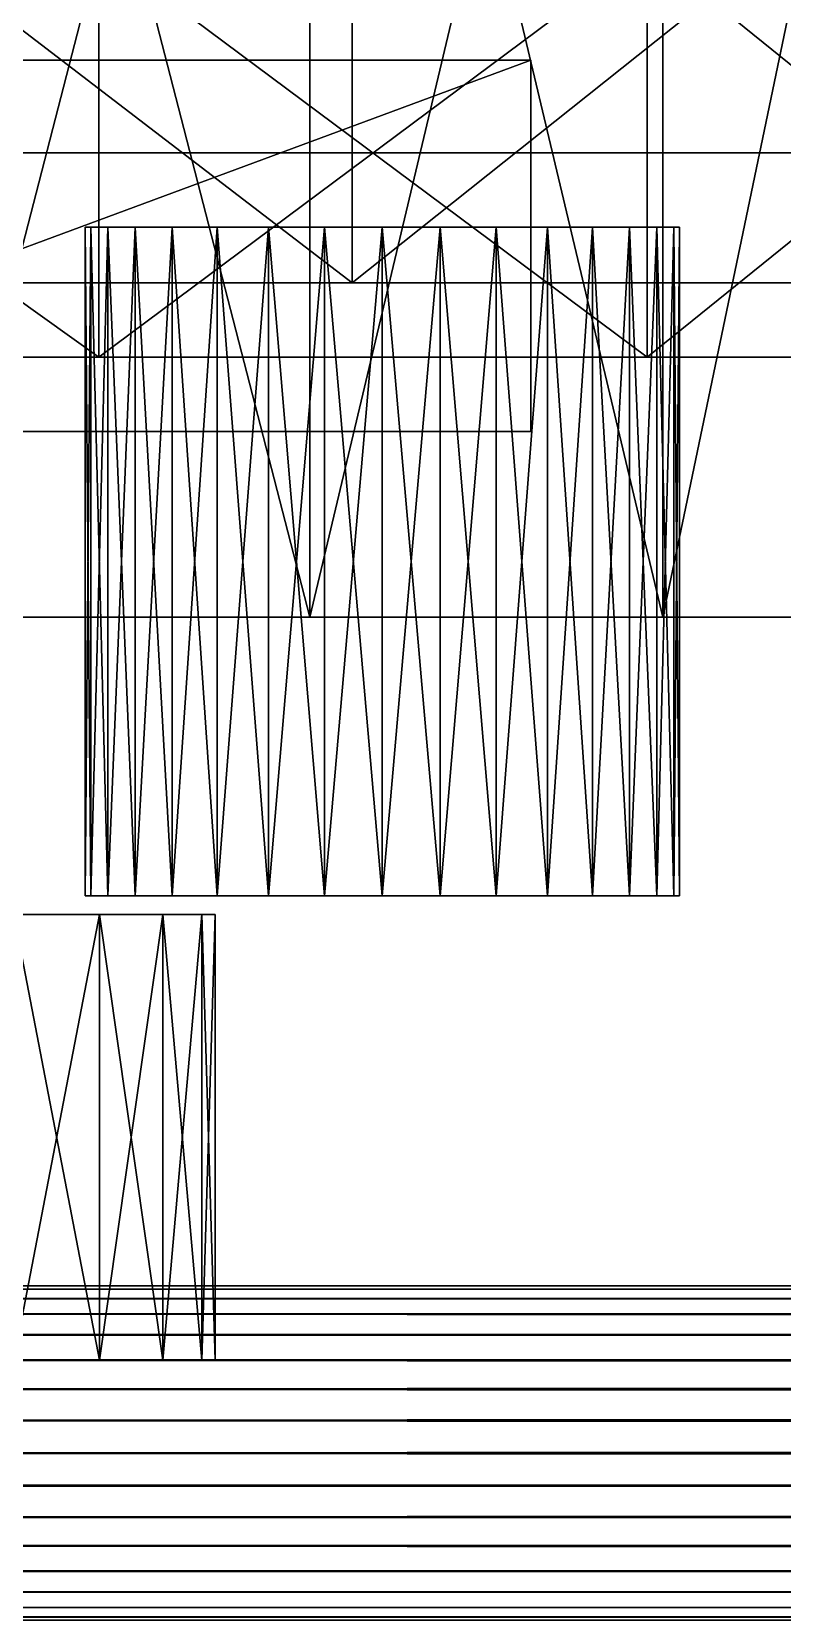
# Model space of a CAD drawing. Header units: millimetres. Extents: x -18 to 4450, y -985 to 970.
# Drawn here: x 762.1 to 802.5, y -934 to -848.5 of the extents above; entities that cross this region are included whole.
import ezdxf

# ---------------------------------------------------------------- set-up
doc = ezdxf.new("R2010")
doc.units = ezdxf.units.MM
for name, color, linetype in [('body__left_front_fender', 40, 'CONTINUOUS'), ('datum__wheelbase_datum_line_left', 5, 'CONTINUOUS'), ('running_gear__front_left_hub_cap', 9, 'CONTINUOUS'), ('running_gear__front_left_hub_cap_center_button', 9, 'CONTINUOUS'), ('running_gear__front_left_inner_rim_shadow', 250, 'CONTINUOUS'), ('running_gear__front_left_lug_nut_2', 9, 'CONTINUOUS'), ('running_gear__front_left_lug_nut_6', 9, 'CONTINUOUS'), ('running_gear__front_left_outer_rim_ring', 9, 'CONTINUOUS'), ('running_gear__front_left_rim_vent_slot_2', 151, 'CONTINUOUS'), ('running_gear__front_left_rim_vent_slot_5', 151, 'CONTINUOUS')]:
    doc.layers.add(name, color=color, linetype=linetype)

msp = doc.modelspace()

# ---------------------------------------------------------------- linework, layer by layer
at = {"layer": 'body__left_front_fender'}
for points in [[(305.999994, -855.000019, 796.000004), (305.999994, -819.000006, 759.99999), (1093.999982, -819.000006, 759.99999)], [(305.999994, -855.000019, 796.000004), (1093.999982, -819.000006, 759.99999), (1093.999982, -855.000019, 796.000004)], [(305.999994, -855.000019, 984.000027), (305.999994, -819.000006, 1019.999981), (1093.999982, -819.000006, 1019.999981)], [(305.999994, -855.000019, 984.000027), (1093.999982, -819.000006, 1019.999981), (1093.999982, -855.000019, 984.000027)], [(305.999994, -855.000019, 796.000004), (1093.999982, -855.000019, 796.000004), (1093.999982, -855.000019, 984.000027)], [(305.999994, -855.000019, 796.000004), (1093.999982, -855.000019, 984.000027), (305.999994, -855.000019, 984.000027)]]:
    msp.add_3dface(points, dxfattribs=at)
at = {"layer": 'datum__wheelbase_datum_line_left'}
for points in [[(735.000014, -916.000009, 284.999996), (3019.999981, -916.000009, 284.999996), (3019.999981, -916.172922, 286.7558)], [(735.000014, -916.000009, 284.999996), (3019.999981, -916.172922, 286.7558), (735.000014, -916.172922, 286.7558)], [(735.000014, -916.172922, 283.244193), (3019.999981, -916.172922, 283.244193), (3019.999981, -916.000009, 284.999996)], [(735.000014, -916.172922, 283.244193), (3019.999981, -916.000009, 284.999996), (735.000014, -916.000009, 284.999996)], [(735.000014, -916.172922, 286.7558), (3019.999981, -916.172922, 286.7558), (3019.999981, -916.685104, 288.444161)], [(735.000014, -916.172922, 286.7558), (3019.999981, -916.685104, 288.444161), (735.000014, -916.685104, 288.444161)], [(735.000014, -916.685104, 281.555861), (3019.999981, -916.685104, 281.555861), (3019.999981, -916.172922, 283.244193)], [(735.000014, -916.685104, 281.555861), (3019.999981, -916.172922, 283.244193), (735.000014, -916.172922, 283.244193)], [(735.000014, -916.685104, 288.444161), (3019.999981, -916.685104, 288.444161), (3019.999981, -917.516768, 290.000141)], [(735.000014, -916.685104, 288.444161), (3019.999981, -917.516768, 290.000141), (735.000014, -917.516768, 290.000141)], [(735.000014, -917.516768, 279.999882), (3019.999981, -917.516768, 279.999882), (3019.999981, -916.685104, 281.555861)], [(735.000014, -917.516768, 279.999882), (3019.999981, -916.685104, 281.555861), (735.000014, -916.685104, 281.555861)], [(735.000014, -917.516768, 290.000141), (3019.999981, -917.516768, 290.000141), (3019.999981, -918.636024, 291.363955)], [(735.000014, -917.516768, 290.000141), (3019.999981, -918.636024, 291.363955), (735.000014, -918.636024, 291.363955)], [(735.000014, -918.636024, 278.636038), (3019.999981, -918.636024, 278.636038), (3019.999981, -917.516768, 279.999882)], [(735.000014, -918.636024, 278.636038), (3019.999981, -917.516768, 279.999882), (735.000014, -917.516768, 279.999882)], [(735.000014, -918.636024, 291.363955), (3019.999981, -918.636024, 291.363955), (3019.999981, -919.999897, 292.48324)], [(735.000014, -918.636024, 291.363955), (3019.999981, -919.999897, 292.48324), (735.000014, -919.999897, 292.48324)], [(735.000014, -919.999897, 277.516782), (3019.999981, -919.999897, 277.516782), (3019.999981, -918.636024, 278.636038)], [(735.000014, -919.999897, 277.516782), (3019.999981, -918.636024, 278.636038), (735.000014, -918.636024, 278.636038)], [(735.000014, -919.999897, 292.48324), (3019.999981, -919.999897, 292.48324), (3019.999981, -921.555877, 293.314904)], [(735.000014, -919.999897, 292.48324), (3019.999981, -921.555877, 293.314904), (735.000014, -921.555877, 293.314904)], [(735.000014, -921.555877, 276.685089), (3019.999981, -921.555877, 276.685089), (3019.999981, -919.999897, 277.516782)], [(735.000014, -921.555877, 276.685089), (3019.999981, -919.999897, 277.516782), (735.000014, -919.999897, 277.516782)], [(735.000014, -921.555877, 293.314904), (3019.999981, -921.555877, 293.314904), (3019.999981, -923.244178, 293.827057)], [(735.000014, -921.555877, 293.314904), (3019.999981, -923.244178, 293.827057), (735.000014, -923.244178, 293.827057)], [(735.000014, -923.244178, 276.172936), (3019.999981, -923.244178, 276.172936), (3019.999981, -921.555877, 276.685089)], [(735.000014, -923.244178, 276.172936), (3019.999981, -921.555877, 276.685089), (735.000014, -921.555877, 276.685089)], [(735.000014, -923.244178, 293.827057), (3019.999981, -923.244178, 293.827057), (3019.999981, -925.000012, 294)], [(735.000014, -923.244178, 293.827057), (3019.999981, -925.000012, 294), (735.000014, -925.000012, 294)], [(735.000014, -925.000012, 275.999993), (3019.999981, -925.000012, 275.999993), (3019.999981, -923.244178, 276.172936)], [(735.000014, -925.000012, 275.999993), (3019.999981, -923.244178, 276.172936), (735.000014, -923.244178, 276.172936)], [(735.000014, -925.000012, 294), (3019.999981, -925.000012, 294), (3019.999981, -926.755786, 293.827057)], [(735.000014, -925.000012, 294), (3019.999981, -926.755786, 293.827057), (735.000014, -926.755786, 293.827057)], [(735.000014, -926.755786, 276.172936), (3019.999981, -926.755786, 276.172936), (3019.999981, -925.000012, 275.999993)], [(735.000014, -926.755786, 276.172936), (3019.999981, -925.000012, 275.999993), (735.000014, -925.000012, 275.999993)], [(735.000014, -926.755786, 293.827057), (3019.999981, -926.755786, 293.827057), (3019.999981, -928.444147, 293.314904)], [(735.000014, -926.755786, 293.827057), (3019.999981, -928.444147, 293.314904), (735.000014, -928.444147, 293.314904)], [(735.000014, -928.444147, 276.685089), (3019.999981, -928.444147, 276.685089), (3019.999981, -926.755786, 276.172936)], [(735.000014, -928.444147, 276.685089), (3019.999981, -926.755786, 276.172936), (735.000014, -926.755786, 276.172936)], [(735.000014, -928.444147, 293.314904), (3019.999981, -928.444147, 293.314904), (3019.999981, -930.000126, 292.48324)], [(735.000014, -928.444147, 293.314904), (3019.999981, -930.000126, 292.48324), (735.000014, -930.000126, 292.48324)], [(735.000014, -930.000126, 277.516782), (3019.999981, -930.000126, 277.516782), (3019.999981, -928.444147, 276.685089)], [(735.000014, -930.000126, 277.516782), (3019.999981, -928.444147, 276.685089), (735.000014, -928.444147, 276.685089)], [(735.000014, -930.000126, 292.48324), (3019.999981, -930.000126, 292.48324), (3019.999981, -931.36394, 291.363955)], [(735.000014, -930.000126, 292.48324), (3019.999981, -931.36394, 291.363955), (735.000014, -931.36394, 291.363955)], [(735.000014, -931.36394, 278.636038), (3019.999981, -931.36394, 278.636038), (3019.999981, -930.000126, 277.516782)], [(735.000014, -931.36394, 278.636038), (3019.999981, -930.000126, 277.516782), (735.000014, -930.000126, 277.516782)], [(735.000014, -931.36394, 291.363955), (3019.999981, -931.36394, 291.363955), (3019.999981, -932.483256, 290.000141)], [(735.000014, -931.36394, 291.363955), (3019.999981, -932.483256, 290.000141), (735.000014, -932.483256, 290.000141)], [(735.000014, -932.483256, 279.999882), (3019.999981, -932.483256, 279.999882), (3019.999981, -931.36394, 278.636038)], [(735.000014, -932.483256, 279.999882), (3019.999981, -931.36394, 278.636038), (735.000014, -931.36394, 278.636038)], [(735.000014, -932.483256, 290.000141), (3019.999981, -932.483256, 290.000141), (3019.999981, -933.314919, 288.444161)], [(735.000014, -932.483256, 290.000141), (3019.999981, -933.314919, 288.444161), (735.000014, -933.314919, 288.444161)], [(735.000014, -933.314919, 281.555861), (3019.999981, -933.314919, 281.555861), (3019.999981, -932.483256, 279.999882)], [(735.000014, -933.314919, 281.555861), (3019.999981, -932.483256, 279.999882), (735.000014, -932.483256, 279.999882)], [(735.000014, -933.314919, 288.444161), (3019.999981, -933.314919, 288.444161), (3019.999981, -933.827043, 286.7558)], [(735.000014, -933.314919, 288.444161), (3019.999981, -933.827043, 286.7558), (735.000014, -933.827043, 286.7558)], [(735.000014, -933.827043, 283.244193), (3019.999981, -933.827043, 283.244193), (3019.999981, -933.314919, 281.555861)], [(735.000014, -933.827043, 283.244193), (3019.999981, -933.314919, 281.555861), (735.000014, -933.314919, 281.555861)], [(735.000014, -933.827043, 286.7558), (3019.999981, -933.827043, 286.7558), (3019.999981, -934.000015, 284.999996)], [(735.000014, -933.827043, 286.7558), (3019.999981, -934.000015, 284.999996), (735.000014, -934.000015, 284.999996)], [(735.000014, -934.000015, 284.999996), (3019.999981, -934.000015, 284.999996), (3019.999981, -933.827043, 283.244193)], [(735.000014, -934.000015, 284.999996), (3019.999981, -933.827043, 283.244193), (735.000014, -933.827043, 283.244193)]]:
    msp.add_3dface(points, dxfattribs=at)
at = {"layer": 'running_gear__front_left_hub_cap'}
for points in [[(777.095199, -879.999995, 496.626735), (777.095199, -800.000012, 496.626735), (756.459951, -800.000012, 502.886355)], [(777.095199, -879.999995, 496.626735), (756.459951, -800.000012, 502.886355), (756.459951, -879.999995, 502.886355)], [(756.459951, -879.999995, 287.113607), (756.459951, -800.000012, 287.113607), (777.095199, -800.000012, 293.373257)], [(756.459951, -879.999995, 287.113607), (777.095199, -800.000012, 293.373257), (777.095199, -879.999995, 293.373257)], [(796.112716, -879.999995, 486.461669), (796.112716, -800.000012, 486.461669), (777.095199, -800.000012, 496.626735)], [(796.112716, -879.999995, 486.461669), (777.095199, -800.000012, 496.626735), (777.095199, -879.999995, 496.626735)], [(777.095199, -879.999995, 293.373257), (777.095199, -800.000012, 293.373257), (796.112716, -800.000012, 303.538352)], [(777.095199, -879.999995, 293.373257), (796.112716, -800.000012, 303.538352), (796.112716, -879.999995, 303.538352)], [(812.781751, -879.999995, 472.781748), (812.781751, -800.000012, 472.781748), (796.112716, -800.000012, 486.461669)], [(812.781751, -879.999995, 472.781748), (796.112716, -800.000012, 486.461669), (796.112716, -879.999995, 486.461669)], [(796.112716, -879.999995, 303.538352), (796.112716, -800.000012, 303.538352), (812.781751, -800.000012, 317.218244)], [(796.112716, -879.999995, 303.538352), (812.781751, -800.000012, 317.218244), (812.781751, -879.999995, 317.218244)], [(735.000014, -879.999995, 395.000011), (842.886388, -879.999995, 416.459948), (845.000029, -879.999995, 395.000011)], [(735.000014, -879.999995, 395.000011), (836.626768, -879.999995, 437.095165), (842.886388, -879.999995, 416.459948)], [(735.000014, -879.999995, 395.000011), (826.461673, -879.999995, 456.112713), (836.626768, -879.999995, 437.095165)], [(735.000014, -879.999995, 395.000011), (812.781751, -879.999995, 472.781748), (826.461673, -879.999995, 456.112713)], [(735.000014, -879.999995, 395.000011), (796.112716, -879.999995, 486.461669), (812.781751, -879.999995, 472.781748)], [(735.000014, -879.999995, 395.000011), (777.095199, -879.999995, 496.626735), (796.112716, -879.999995, 486.461669)], [(735.000014, -879.999995, 395.000011), (756.459951, -879.999995, 502.886355), (777.095199, -879.999995, 496.626735)], [(735.000014, -879.999995, 395.000011), (777.095199, -879.999995, 293.373257), (756.459951, -879.999995, 287.113607)], [(735.000014, -879.999995, 395.000011), (796.112716, -879.999995, 303.538352), (777.095199, -879.999995, 293.373257)], [(735.000014, -879.999995, 395.000011), (812.781751, -879.999995, 317.218244), (796.112716, -879.999995, 303.538352)], [(735.000014, -879.999995, 395.000011), (826.461673, -879.999995, 333.887279), (812.781751, -879.999995, 317.218244)], [(735.000014, -879.999995, 395.000011), (836.626768, -879.999995, 352.904826), (826.461673, -879.999995, 333.887279)], [(735.000014, -879.999995, 395.000011), (842.886388, -879.999995, 373.540074), (836.626768, -879.999995, 352.904826)], [(735.000014, -879.999995, 395.000011), (845.000029, -879.999995, 395.000011), (842.886388, -879.999995, 373.540074)]]:
    msp.add_3dface(points, dxfattribs=at)
at = {"layer": 'running_gear__front_left_hub_cap_center_button'}
for points in [[(735.000014, -896.000028, 395.000011), (772.000015, -896.000028, 395.000011), (771.289051, -896.000028, 402.218342)], [(735.000014, -896.000028, 395.000011), (771.289051, -896.000028, 402.218342), (769.183517, -896.000028, 409.159273)], [(735.000014, -896.000028, 395.000011), (769.183517, -896.000028, 409.159273), (765.764356, -896.000028, 415.556103)], [(735.000014, -896.000028, 395.000011), (765.764356, -896.000028, 415.556103), (761.162937, -896.000028, 421.162963)], [(735.000014, -896.000028, 395.000011), (761.162937, -896.000028, 368.837059), (765.764356, -896.000028, 374.443889)], [(735.000014, -896.000028, 395.000011), (765.764356, -896.000028, 374.443889), (769.183517, -896.000028, 380.840719)], [(735.000014, -896.000028, 395.000011), (769.183517, -896.000028, 380.840719), (771.289051, -896.000028, 387.78165)], [(735.000014, -896.000028, 395.000011), (771.289051, -896.000028, 387.78165), (772.000015, -896.000028, 395.000011)], [(765.764356, -920.000017, 415.556103), (765.764356, -896.000028, 415.556103), (761.162937, -896.000028, 421.162963)], [(765.764356, -920.000017, 415.556103), (761.162937, -896.000028, 421.162963), (761.162937, -920.000017, 421.162963)], [(761.162937, -920.000017, 368.837059), (761.162937, -896.000028, 368.837059), (765.764356, -896.000028, 374.443889)], [(761.162937, -920.000017, 368.837059), (765.764356, -896.000028, 374.443889), (765.764356, -920.000017, 374.443889)], [(769.183517, -920.000017, 409.159273), (769.183517, -896.000028, 409.159273), (765.764356, -896.000028, 415.556103)], [(769.183517, -920.000017, 409.159273), (765.764356, -896.000028, 415.556103), (765.764356, -920.000017, 415.556103)], [(765.764356, -920.000017, 374.443889), (765.764356, -896.000028, 374.443889), (769.183517, -896.000028, 380.840719)], [(765.764356, -920.000017, 374.443889), (769.183517, -896.000028, 380.840719), (769.183517, -920.000017, 380.840719)], [(771.289051, -920.000017, 402.218342), (771.289051, -896.000028, 402.218342), (769.183517, -896.000028, 409.159273)], [(771.289051, -920.000017, 402.218342), (769.183517, -896.000028, 409.159273), (769.183517, -920.000017, 409.159273)], [(769.183517, -920.000017, 380.840719), (769.183517, -896.000028, 380.840719), (771.289051, -896.000028, 387.78165)], [(769.183517, -920.000017, 380.840719), (771.289051, -896.000028, 387.78165), (771.289051, -920.000017, 387.78165)], [(772.000015, -920.000017, 395.000011), (772.000015, -896.000028, 395.000011), (771.289051, -896.000028, 402.218342)], [(772.000015, -920.000017, 395.000011), (771.289051, -896.000028, 402.218342), (771.289051, -920.000017, 402.218342)], [(771.289051, -920.000017, 387.78165), (771.289051, -896.000028, 387.78165), (772.000015, -896.000028, 395.000011)], [(771.289051, -920.000017, 387.78165), (772.000015, -896.000028, 395.000011), (772.000015, -920.000017, 395.000011)], [(735.000014, -920.000017, 395.000011), (771.289051, -920.000017, 402.218342), (772.000015, -920.000017, 395.000011)], [(735.000014, -920.000017, 395.000011), (769.183517, -920.000017, 409.159273), (771.289051, -920.000017, 402.218342)], [(735.000014, -920.000017, 395.000011), (765.764356, -920.000017, 415.556103), (769.183517, -920.000017, 409.159273)], [(735.000014, -920.000017, 395.000011), (761.162937, -920.000017, 421.162963), (765.764356, -920.000017, 415.556103)], [(735.000014, -920.000017, 395.000011), (765.764356, -920.000017, 374.443889), (761.162937, -920.000017, 368.837059)], [(735.000014, -920.000017, 395.000011), (769.183517, -920.000017, 380.840719), (765.764356, -920.000017, 374.443889)], [(735.000014, -920.000017, 395.000011), (771.289051, -920.000017, 387.78165), (769.183517, -920.000017, 380.840719)], [(735.000014, -920.000017, 395.000011), (772.000015, -920.000017, 395.000011), (771.289051, -920.000017, 387.78165)]]:
    msp.add_3dface(points, dxfattribs=at)
at = {"layer": 'running_gear__front_left_inner_rim_shadow'}
for points in [[(765.726745, -865.999997, 549.473703), (765.726745, -843.999982, 549.473703), (735.000014, -843.999982, 552.50001)], [(765.726745, -865.999997, 549.473703), (735.000014, -843.999982, 552.50001), (735.000014, -865.999997, 552.50001)], [(735.000014, -865.999997, 237.499997), (735.000014, -843.999982, 237.499997), (765.726745, -843.999982, 240.526319)], [(735.000014, -865.999997, 237.499997), (765.726745, -843.999982, 240.526319), (765.726745, -865.999997, 240.526319)], [(795.272648, -865.999997, 540.511012), (795.272648, -843.999982, 540.511012), (765.726745, -843.999982, 549.473703)], [(795.272648, -865.999997, 540.511012), (765.726745, -843.999982, 549.473703), (765.726745, -865.999997, 549.473703)], [(765.726745, -865.999997, 240.526319), (765.726745, -843.999982, 240.526319), (795.272648, -843.999982, 249.48898)], [(765.726745, -865.999997, 240.526319), (795.272648, -843.999982, 249.48898), (795.272648, -865.999997, 249.48898)], [(822.502315, -865.999997, 525.956452), (822.502315, -843.999982, 525.956452), (795.272648, -843.999982, 540.511012)], [(822.502315, -865.999997, 525.956452), (795.272648, -843.999982, 540.511012), (795.272648, -865.999997, 540.511012)], [(795.272648, -865.999997, 249.48898), (795.272648, -843.999982, 249.48898), (822.502315, -843.999982, 264.04354)], [(795.272648, -865.999997, 249.48898), (822.502315, -843.999982, 264.04354), (822.502315, -865.999997, 264.04354)], [(735.000014, -865.999997, 395.000011), (889.473677, -865.999997, 425.726712), (892.499983, -865.999997, 395.000011)], [(735.000014, -865.999997, 395.000011), (880.511045, -865.999997, 455.272645), (889.473677, -865.999997, 425.726712)], [(735.000014, -865.999997, 395.000011), (865.956485, -865.999997, 482.502311), (880.511045, -865.999997, 455.272645)], [(735.000014, -865.999997, 395.000011), (846.369326, -865.999997, 506.369293), (865.956485, -865.999997, 482.502311)], [(735.000014, -865.999997, 395.000011), (822.502315, -865.999997, 525.956452), (846.369326, -865.999997, 506.369293)], [(735.000014, -865.999997, 395.000011), (795.272648, -865.999997, 540.511012), (822.502315, -865.999997, 525.956452)], [(735.000014, -865.999997, 395.000011), (765.726745, -865.999997, 549.473703), (795.272648, -865.999997, 540.511012)], [(735.000014, -865.999997, 395.000011), (735.000014, -865.999997, 552.50001), (765.726745, -865.999997, 549.473703)], [(735.000014, -865.999997, 395.000011), (765.726745, -865.999997, 240.526319), (735.000014, -865.999997, 237.499997)], [(735.000014, -865.999997, 395.000011), (795.272648, -865.999997, 249.48898), (765.726745, -865.999997, 240.526319)], [(735.000014, -865.999997, 395.000011), (822.502315, -865.999997, 264.04354), (795.272648, -865.999997, 249.48898)], [(735.000014, -865.999997, 395.000011), (846.369326, -865.999997, 283.630669), (822.502315, -865.999997, 264.04354)], [(735.000014, -865.999997, 395.000011), (865.956485, -865.999997, 307.49768), (846.369326, -865.999997, 283.630669)], [(735.000014, -865.999997, 395.000011), (880.511045, -865.999997, 334.727347), (865.956485, -865.999997, 307.49768)], [(735.000014, -865.999997, 395.000011), (889.473677, -865.999997, 364.27328), (880.511045, -865.999997, 334.727347)], [(735.000014, -865.999997, 395.000011), (892.499983, -865.999997, 395.000011), (889.473677, -865.999997, 364.27328)]]:
    msp.add_3dface(points, dxfattribs=at)
at = {"layer": 'running_gear__front_left_lug_nut_2'}
for points in [[(765.307426, -894.999981, 477.79578), (765.307426, -859.000027, 477.79578), (764.999986, -859.000027, 474.674344)], [(765.307426, -894.999981, 477.79578), (764.999986, -859.000027, 474.674344), (764.999986, -894.999981, 474.674344)], [(781.000018, -859.000027, 474.674344), (765.307426, -859.000027, 477.79578), (764.999986, -859.000027, 474.674344)], [(764.999986, -894.999981, 474.674344), (764.999986, -859.000027, 474.674344), (765.307426, -859.000027, 471.552879)], [(764.999986, -894.999981, 474.674344), (765.307426, -859.000027, 471.552879), (765.307426, -894.999981, 471.552879)], [(781.000018, -859.000027, 474.674344), (764.999986, -859.000027, 474.674344), (765.307426, -859.000027, 471.552879)], [(766.217947, -894.999981, 480.797261), (766.217947, -859.000027, 480.797261), (765.307426, -859.000027, 477.79578)], [(766.217947, -894.999981, 480.797261), (765.307426, -859.000027, 477.79578), (765.307426, -894.999981, 477.79578)], [(781.000018, -859.000027, 474.674344), (766.217947, -859.000027, 480.797261), (765.307426, -859.000027, 477.79578)], [(765.307426, -894.999981, 471.552879), (765.307426, -859.000027, 471.552879), (766.217947, -859.000027, 468.551397)], [(765.307426, -894.999981, 471.552879), (766.217947, -859.000027, 468.551397), (766.217947, -894.999981, 468.551397)], [(781.000018, -859.000027, 474.674344), (765.307426, -859.000027, 471.552879), (766.217947, -859.000027, 468.551397)], [(767.6965, -894.999981, 483.563453), (767.6965, -859.000027, 483.563453), (766.217947, -859.000027, 480.797261)], [(767.6965, -894.999981, 483.563453), (766.217947, -859.000027, 480.797261), (766.217947, -894.999981, 480.797261)], [(781.000018, -859.000027, 474.674344), (767.6965, -859.000027, 483.563453), (766.217947, -859.000027, 480.797261)], [(766.217947, -894.999981, 468.551397), (766.217947, -859.000027, 468.551397), (767.6965, -859.000027, 465.785205)], [(766.217947, -894.999981, 468.551397), (767.6965, -859.000027, 465.785205), (767.6965, -894.999981, 465.785205)], [(781.000018, -859.000027, 474.674344), (766.217947, -859.000027, 468.551397), (767.6965, -859.000027, 465.785205)], [(769.686282, -894.999981, 485.988051), (769.686282, -859.000027, 485.988051), (767.6965, -859.000027, 483.563453)], [(769.686282, -894.999981, 485.988051), (767.6965, -859.000027, 483.563453), (767.6965, -894.999981, 483.563453)], [(781.000018, -859.000027, 474.674344), (769.686282, -859.000027, 485.988051), (767.6965, -859.000027, 483.563453)], [(767.6965, -894.999981, 465.785205), (767.6965, -859.000027, 465.785205), (769.686282, -859.000027, 463.360637)], [(767.6965, -894.999981, 465.785205), (769.686282, -859.000027, 463.360637), (769.686282, -894.999981, 463.360637)], [(781.000018, -859.000027, 474.674344), (767.6965, -859.000027, 465.785205), (769.686282, -859.000027, 463.360637)], [(772.110879, -894.999981, 487.977862), (772.110879, -859.000027, 487.977862), (769.686282, -859.000027, 485.988051)], [(772.110879, -894.999981, 487.977862), (769.686282, -859.000027, 485.988051), (769.686282, -894.999981, 485.988051)], [(781.000018, -859.000027, 474.674344), (772.110879, -859.000027, 487.977862), (769.686282, -859.000027, 485.988051)], [(769.686282, -894.999981, 463.360637), (769.686282, -859.000027, 463.360637), (772.110879, -859.000027, 461.370826)], [(769.686282, -894.999981, 463.360637), (772.110879, -859.000027, 461.370826), (772.110879, -894.999981, 461.370826)], [(781.000018, -859.000027, 474.674344), (769.686282, -859.000027, 463.360637), (772.110879, -859.000027, 461.370826)], [(774.877071, -894.999981, 489.456415), (774.877071, -859.000027, 489.456415), (772.110879, -859.000027, 487.977862)], [(774.877071, -894.999981, 489.456415), (772.110879, -859.000027, 487.977862), (772.110879, -894.999981, 487.977862)], [(781.000018, -859.000027, 474.674344), (774.877071, -859.000027, 489.456415), (772.110879, -859.000027, 487.977862)], [(772.110879, -894.999981, 461.370826), (772.110879, -859.000027, 461.370826), (774.877071, -859.000027, 459.892273)], [(772.110879, -894.999981, 461.370826), (774.877071, -859.000027, 459.892273), (774.877071, -894.999981, 459.892273)], [(781.000018, -859.000027, 474.674344), (772.110879, -859.000027, 461.370826), (774.877071, -859.000027, 459.892273)], [(777.878582, -894.999981, 490.366906), (777.878582, -859.000027, 490.366906), (774.877071, -859.000027, 489.456415)], [(777.878582, -894.999981, 490.366906), (774.877071, -859.000027, 489.456415), (774.877071, -894.999981, 489.456415)], [(781.000018, -859.000027, 474.674344), (777.878582, -859.000027, 490.366906), (774.877071, -859.000027, 489.456415)], [(774.877071, -894.999981, 459.892273), (774.877071, -859.000027, 459.892273), (777.878582, -859.000027, 458.981782)], [(774.877071, -894.999981, 459.892273), (777.878582, -859.000027, 458.981782), (777.878582, -894.999981, 458.981782)], [(781.000018, -859.000027, 474.674344), (774.877071, -859.000027, 459.892273), (777.878582, -859.000027, 458.981782)], [(781.000018, -894.999981, 490.674347), (781.000018, -859.000027, 490.674347), (777.878582, -859.000027, 490.366906)], [(781.000018, -894.999981, 490.674347), (777.878582, -859.000027, 490.366906), (777.878582, -894.999981, 490.366906)], [(781.000018, -859.000027, 474.674344), (781.000018, -859.000027, 490.674347), (777.878582, -859.000027, 490.366906)], [(777.878582, -894.999981, 458.981782), (777.878582, -859.000027, 458.981782), (781.000018, -859.000027, 458.674341)], [(777.878582, -894.999981, 458.981782), (781.000018, -859.000027, 458.674341), (781.000018, -894.999981, 458.674341)], [(781.000018, -859.000027, 474.674344), (777.878582, -859.000027, 458.981782), (781.000018, -859.000027, 458.674341)], [(781.000018, -859.000027, 474.674344), (796.999991, -859.000027, 474.674344), (796.69255, -859.000027, 477.79578)], [(781.000018, -859.000027, 474.674344), (796.69255, -859.000027, 477.79578), (795.782089, -859.000027, 480.797261)], [(781.000018, -859.000027, 474.674344), (795.782089, -859.000027, 480.797261), (794.303536, -859.000027, 483.563453)], [(781.000018, -859.000027, 474.674344), (794.303536, -859.000027, 483.563453), (792.313695, -859.000027, 485.988051)], [(781.000018, -859.000027, 474.674344), (792.313695, -859.000027, 485.988051), (789.889097, -859.000027, 487.977862)], [(781.000018, -859.000027, 474.674344), (789.889097, -859.000027, 487.977862), (787.122905, -859.000027, 489.456415)], [(781.000018, -859.000027, 474.674344), (787.122905, -859.000027, 489.456415), (784.121454, -859.000027, 490.366906)], [(784.121454, -894.999981, 490.366906), (784.121454, -859.000027, 490.366906), (781.000018, -859.000027, 490.674347)], [(784.121454, -894.999981, 490.366906), (781.000018, -859.000027, 490.674347), (781.000018, -894.999981, 490.674347)], [(781.000018, -859.000027, 474.674344), (784.121454, -859.000027, 490.366906), (781.000018, -859.000027, 490.674347)], [(781.000018, -894.999981, 458.674341), (781.000018, -859.000027, 458.674341), (784.121454, -859.000027, 458.981782)], [(781.000018, -894.999981, 458.674341), (784.121454, -859.000027, 458.981782), (784.121454, -894.999981, 458.981782)], [(781.000018, -859.000027, 474.674344), (781.000018, -859.000027, 458.674341), (784.121454, -859.000027, 458.981782)], [(781.000018, -859.000027, 474.674344), (784.121454, -859.000027, 458.981782), (787.122905, -859.000027, 459.892273)], [(781.000018, -859.000027, 474.674344), (787.122905, -859.000027, 459.892273), (789.889097, -859.000027, 461.370826)], [(781.000018, -859.000027, 474.674344), (789.889097, -859.000027, 461.370826), (792.313695, -859.000027, 463.360637)], [(781.000018, -859.000027, 474.674344), (792.313695, -859.000027, 463.360637), (794.303536, -859.000027, 465.785205)], [(781.000018, -859.000027, 474.674344), (794.303536, -859.000027, 465.785205), (795.782089, -859.000027, 468.551397)], [(781.000018, -859.000027, 474.674344), (795.782089, -859.000027, 468.551397), (796.69255, -859.000027, 471.552879)], [(781.000018, -859.000027, 474.674344), (796.69255, -859.000027, 471.552879), (796.999991, -859.000027, 474.674344)], [(787.122905, -894.999981, 489.456415), (787.122905, -859.000027, 489.456415), (784.121454, -859.000027, 490.366906)], [(787.122905, -894.999981, 489.456415), (784.121454, -859.000027, 490.366906), (784.121454, -894.999981, 490.366906)], [(784.121454, -894.999981, 458.981782), (784.121454, -859.000027, 458.981782), (787.122905, -859.000027, 459.892273)], [(784.121454, -894.999981, 458.981782), (787.122905, -859.000027, 459.892273), (787.122905, -894.999981, 459.892273)], [(789.889097, -894.999981, 487.977862), (789.889097, -859.000027, 487.977862), (787.122905, -859.000027, 489.456415)], [(789.889097, -894.999981, 487.977862), (787.122905, -859.000027, 489.456415), (787.122905, -894.999981, 489.456415)], [(787.122905, -894.999981, 459.892273), (787.122905, -859.000027, 459.892273), (789.889097, -859.000027, 461.370826)], [(787.122905, -894.999981, 459.892273), (789.889097, -859.000027, 461.370826), (789.889097, -894.999981, 461.370826)], [(792.313695, -894.999981, 485.988051), (792.313695, -859.000027, 485.988051), (789.889097, -859.000027, 487.977862)], [(792.313695, -894.999981, 485.988051), (789.889097, -859.000027, 487.977862), (789.889097, -894.999981, 487.977862)], [(789.889097, -894.999981, 461.370826), (789.889097, -859.000027, 461.370826), (792.313695, -859.000027, 463.360637)], [(789.889097, -894.999981, 461.370826), (792.313695, -859.000027, 463.360637), (792.313695, -894.999981, 463.360637)], [(794.303536, -894.999981, 483.563453), (794.303536, -859.000027, 483.563453), (792.313695, -859.000027, 485.988051)], [(794.303536, -894.999981, 483.563453), (792.313695, -859.000027, 485.988051), (792.313695, -894.999981, 485.988051)], [(792.313695, -894.999981, 463.360637), (792.313695, -859.000027, 463.360637), (794.303536, -859.000027, 465.785205)], [(792.313695, -894.999981, 463.360637), (794.303536, -859.000027, 465.785205), (794.303536, -894.999981, 465.785205)], [(795.782089, -894.999981, 480.797261), (795.782089, -859.000027, 480.797261), (794.303536, -859.000027, 483.563453)], [(795.782089, -894.999981, 480.797261), (794.303536, -859.000027, 483.563453), (794.303536, -894.999981, 483.563453)], [(794.303536, -894.999981, 465.785205), (794.303536, -859.000027, 465.785205), (795.782089, -859.000027, 468.551397)], [(794.303536, -894.999981, 465.785205), (795.782089, -859.000027, 468.551397), (795.782089, -894.999981, 468.551397)], [(796.69255, -894.999981, 477.79578), (796.69255, -859.000027, 477.79578), (795.782089, -859.000027, 480.797261)], [(796.69255, -894.999981, 477.79578), (795.782089, -859.000027, 480.797261), (795.782089, -894.999981, 480.797261)], [(795.782089, -894.999981, 468.551397), (795.782089, -859.000027, 468.551397), (796.69255, -859.000027, 471.552879)], [(795.782089, -894.999981, 468.551397), (796.69255, -859.000027, 471.552879), (796.69255, -894.999981, 471.552879)], [(796.999991, -894.999981, 474.674344), (796.999991, -859.000027, 474.674344), (796.69255, -859.000027, 477.79578)], [(796.999991, -894.999981, 474.674344), (796.69255, -859.000027, 477.79578), (796.69255, -894.999981, 477.79578)], [(796.69255, -894.999981, 471.552879), (796.69255, -859.000027, 471.552879), (796.999991, -859.000027, 474.674344)], [(796.69255, -894.999981, 471.552879), (796.999991, -859.000027, 474.674344), (796.999991, -894.999981, 474.674344)], [(781.000018, -894.999981, 474.674344), (764.999986, -894.999981, 474.674344), (765.307426, -894.999981, 477.79578)], [(781.000018, -894.999981, 474.674344), (765.307426, -894.999981, 471.552879), (764.999986, -894.999981, 474.674344)], [(781.000018, -894.999981, 474.674344), (765.307426, -894.999981, 477.79578), (766.217947, -894.999981, 480.797261)], [(781.000018, -894.999981, 474.674344), (766.217947, -894.999981, 468.551397), (765.307426, -894.999981, 471.552879)], [(781.000018, -894.999981, 474.674344), (766.217947, -894.999981, 480.797261), (767.6965, -894.999981, 483.563453)], [(781.000018, -894.999981, 474.674344), (767.6965, -894.999981, 465.785205), (766.217947, -894.999981, 468.551397)], [(781.000018, -894.999981, 474.674344), (767.6965, -894.999981, 483.563453), (769.686282, -894.999981, 485.988051)], [(781.000018, -894.999981, 474.674344), (769.686282, -894.999981, 463.360637), (767.6965, -894.999981, 465.785205)], [(781.000018, -894.999981, 474.674344), (769.686282, -894.999981, 485.988051), (772.110879, -894.999981, 487.977862)], [(781.000018, -894.999981, 474.674344), (772.110879, -894.999981, 461.370826), (769.686282, -894.999981, 463.360637)], [(781.000018, -894.999981, 474.674344), (772.110879, -894.999981, 487.977862), (774.877071, -894.999981, 489.456415)], [(781.000018, -894.999981, 474.674344), (774.877071, -894.999981, 459.892273), (772.110879, -894.999981, 461.370826)], [(781.000018, -894.999981, 474.674344), (774.877071, -894.999981, 489.456415), (777.878582, -894.999981, 490.366906)], [(781.000018, -894.999981, 474.674344), (777.878582, -894.999981, 458.981782), (774.877071, -894.999981, 459.892273)], [(781.000018, -894.999981, 474.674344), (777.878582, -894.999981, 490.366906), (781.000018, -894.999981, 490.674347)], [(781.000018, -894.999981, 474.674344), (781.000018, -894.999981, 458.674341), (777.878582, -894.999981, 458.981782)], [(781.000018, -894.999981, 474.674344), (796.69255, -894.999981, 477.79578), (796.999991, -894.999981, 474.674344)], [(781.000018, -894.999981, 474.674344), (795.782089, -894.999981, 480.797261), (796.69255, -894.999981, 477.79578)], [(781.000018, -894.999981, 474.674344), (794.303536, -894.999981, 483.563453), (795.782089, -894.999981, 480.797261)], [(781.000018, -894.999981, 474.674344), (792.313695, -894.999981, 485.988051), (794.303536, -894.999981, 483.563453)], [(781.000018, -894.999981, 474.674344), (789.889097, -894.999981, 487.977862), (792.313695, -894.999981, 485.988051)], [(781.000018, -894.999981, 474.674344), (787.122905, -894.999981, 489.456415), (789.889097, -894.999981, 487.977862)], [(781.000018, -894.999981, 474.674344), (784.121454, -894.999981, 490.366906), (787.122905, -894.999981, 489.456415)], [(781.000018, -894.999981, 474.674344), (781.000018, -894.999981, 490.674347), (784.121454, -894.999981, 490.366906)], [(781.000018, -894.999981, 474.674344), (784.121454, -894.999981, 458.981782), (781.000018, -894.999981, 458.674341)], [(781.000018, -894.999981, 474.674344), (787.122905, -894.999981, 459.892273), (784.121454, -894.999981, 458.981782)], [(781.000018, -894.999981, 474.674344), (789.889097, -894.999981, 461.370826), (787.122905, -894.999981, 459.892273)], [(781.000018, -894.999981, 474.674344), (792.313695, -894.999981, 463.360637), (789.889097, -894.999981, 461.370826)], [(781.000018, -894.999981, 474.674344), (794.303536, -894.999981, 465.785205), (792.313695, -894.999981, 463.360637)], [(781.000018, -894.999981, 474.674344), (795.782089, -894.999981, 468.551397), (794.303536, -894.999981, 465.785205)], [(781.000018, -894.999981, 474.674344), (796.69255, -894.999981, 471.552879), (795.782089, -894.999981, 468.551397)], [(781.000018, -894.999981, 474.674344), (796.999991, -894.999981, 474.674344), (796.69255, -894.999981, 471.552879)]]:
    msp.add_3dface(points, dxfattribs=at)
at = {"layer": 'running_gear__front_left_lug_nut_6'}
for points in [[(765.307426, -894.999981, 318.447113), (765.307426, -859.000027, 318.447113), (764.999986, -859.000027, 315.325677)], [(765.307426, -894.999981, 318.447113), (764.999986, -859.000027, 315.325677), (764.999986, -894.999981, 315.325677)], [(781.000018, -859.000027, 315.325677), (765.307426, -859.000027, 318.447113), (764.999986, -859.000027, 315.325677)], [(764.999986, -894.999981, 315.325677), (764.999986, -859.000027, 315.325677), (765.307426, -859.000027, 312.204212)], [(764.999986, -894.999981, 315.325677), (765.307426, -859.000027, 312.204212), (765.307426, -894.999981, 312.204212)], [(781.000018, -859.000027, 315.325677), (764.999986, -859.000027, 315.325677), (765.307426, -859.000027, 312.204212)], [(766.217947, -894.999981, 321.448594), (766.217947, -859.000027, 321.448594), (765.307426, -859.000027, 318.447113)], [(766.217947, -894.999981, 321.448594), (765.307426, -859.000027, 318.447113), (765.307426, -894.999981, 318.447113)], [(781.000018, -859.000027, 315.325677), (766.217947, -859.000027, 321.448594), (765.307426, -859.000027, 318.447113)], [(765.307426, -894.999981, 312.204212), (765.307426, -859.000027, 312.204212), (766.217947, -859.000027, 309.202731)], [(765.307426, -894.999981, 312.204212), (766.217947, -859.000027, 309.202731), (766.217947, -894.999981, 309.202731)], [(781.000018, -859.000027, 315.325677), (765.307426, -859.000027, 312.204212), (766.217947, -859.000027, 309.202731)], [(767.6965, -894.999981, 324.214786), (767.6965, -859.000027, 324.214786), (766.217947, -859.000027, 321.448594)], [(767.6965, -894.999981, 324.214786), (766.217947, -859.000027, 321.448594), (766.217947, -894.999981, 321.448594)], [(781.000018, -859.000027, 315.325677), (767.6965, -859.000027, 324.214786), (766.217947, -859.000027, 321.448594)], [(766.217947, -894.999981, 309.202731), (766.217947, -859.000027, 309.202731), (767.6965, -859.000027, 306.436539)], [(766.217947, -894.999981, 309.202731), (767.6965, -859.000027, 306.436539), (767.6965, -894.999981, 306.436539)], [(781.000018, -859.000027, 315.325677), (766.217947, -859.000027, 309.202731), (767.6965, -859.000027, 306.436539)], [(769.686282, -894.999981, 326.639384), (769.686282, -859.000027, 326.639384), (767.6965, -859.000027, 324.214786)], [(769.686282, -894.999981, 326.639384), (767.6965, -859.000027, 324.214786), (767.6965, -894.999981, 324.214786)], [(781.000018, -859.000027, 315.325677), (769.686282, -859.000027, 326.639384), (767.6965, -859.000027, 324.214786)], [(767.6965, -894.999981, 306.436539), (767.6965, -859.000027, 306.436539), (769.686282, -859.000027, 304.011941)], [(767.6965, -894.999981, 306.436539), (769.686282, -859.000027, 304.011941), (769.686282, -894.999981, 304.011941)], [(781.000018, -859.000027, 315.325677), (767.6965, -859.000027, 306.436539), (769.686282, -859.000027, 304.011941)], [(772.110879, -894.999981, 328.629166), (772.110879, -859.000027, 328.629166), (769.686282, -859.000027, 326.639384)], [(772.110879, -894.999981, 328.629166), (769.686282, -859.000027, 326.639384), (769.686282, -894.999981, 326.639384)], [(781.000018, -859.000027, 315.325677), (772.110879, -859.000027, 328.629166), (769.686282, -859.000027, 326.639384)], [(769.686282, -894.999981, 304.011941), (769.686282, -859.000027, 304.011941), (772.110879, -859.000027, 302.022159)], [(769.686282, -894.999981, 304.011941), (772.110879, -859.000027, 302.022159), (772.110879, -894.999981, 302.022159)], [(781.000018, -859.000027, 315.325677), (769.686282, -859.000027, 304.011941), (772.110879, -859.000027, 302.022159)], [(774.877071, -894.999981, 330.107749), (774.877071, -859.000027, 330.107749), (772.110879, -859.000027, 328.629166)], [(774.877071, -894.999981, 330.107749), (772.110879, -859.000027, 328.629166), (772.110879, -894.999981, 328.629166)], [(781.000018, -859.000027, 315.325677), (774.877071, -859.000027, 330.107749), (772.110879, -859.000027, 328.629166)], [(772.110879, -894.999981, 302.022159), (772.110879, -859.000027, 302.022159), (774.877071, -859.000027, 300.543576)], [(772.110879, -894.999981, 302.022159), (774.877071, -859.000027, 300.543576), (774.877071, -894.999981, 300.543576)], [(781.000018, -859.000027, 315.325677), (772.110879, -859.000027, 302.022159), (774.877071, -859.000027, 300.543576)], [(777.878582, -894.999981, 331.018239), (777.878582, -859.000027, 331.018239), (774.877071, -859.000027, 330.107749)], [(777.878582, -894.999981, 331.018239), (774.877071, -859.000027, 330.107749), (774.877071, -894.999981, 330.107749)], [(781.000018, -859.000027, 315.325677), (777.878582, -859.000027, 331.018239), (774.877071, -859.000027, 330.107749)], [(774.877071, -894.999981, 300.543576), (774.877071, -859.000027, 300.543576), (777.878582, -859.000027, 299.633086)], [(774.877071, -894.999981, 300.543576), (777.878582, -859.000027, 299.633086), (777.878582, -894.999981, 299.633086)], [(781.000018, -859.000027, 315.325677), (774.877071, -859.000027, 300.543576), (777.878582, -859.000027, 299.633086)], [(781.000018, -894.999981, 331.32565), (781.000018, -859.000027, 331.32565), (777.878582, -859.000027, 331.018239)], [(781.000018, -894.999981, 331.32565), (777.878582, -859.000027, 331.018239), (777.878582, -894.999981, 331.018239)], [(781.000018, -859.000027, 315.325677), (781.000018, -859.000027, 331.32565), (777.878582, -859.000027, 331.018239)], [(777.878582, -894.999981, 299.633086), (777.878582, -859.000027, 299.633086), (781.000018, -859.000027, 299.325675)], [(777.878582, -894.999981, 299.633086), (781.000018, -859.000027, 299.325675), (781.000018, -894.999981, 299.325675)], [(781.000018, -859.000027, 315.325677), (777.878582, -859.000027, 299.633086), (781.000018, -859.000027, 299.325675)], [(781.000018, -859.000027, 315.325677), (796.999991, -859.000027, 315.325677), (796.69255, -859.000027, 318.447113)], [(781.000018, -859.000027, 315.325677), (796.69255, -859.000027, 318.447113), (795.782089, -859.000027, 321.448594)], [(781.000018, -859.000027, 315.325677), (795.782089, -859.000027, 321.448594), (794.303536, -859.000027, 324.214786)], [(781.000018, -859.000027, 315.325677), (794.303536, -859.000027, 324.214786), (792.313695, -859.000027, 326.639384)], [(781.000018, -859.000027, 315.325677), (792.313695, -859.000027, 326.639384), (789.889097, -859.000027, 328.629166)], [(781.000018, -859.000027, 315.325677), (789.889097, -859.000027, 328.629166), (787.122905, -859.000027, 330.107749)], [(781.000018, -859.000027, 315.325677), (787.122905, -859.000027, 330.107749), (784.121454, -859.000027, 331.018239)], [(784.121454, -894.999981, 331.018239), (784.121454, -859.000027, 331.018239), (781.000018, -859.000027, 331.32565)], [(784.121454, -894.999981, 331.018239), (781.000018, -859.000027, 331.32565), (781.000018, -894.999981, 331.32565)], [(781.000018, -859.000027, 315.325677), (784.121454, -859.000027, 331.018239), (781.000018, -859.000027, 331.32565)], [(781.000018, -894.999981, 299.325675), (781.000018, -859.000027, 299.325675), (784.121454, -859.000027, 299.633086)], [(781.000018, -894.999981, 299.325675), (784.121454, -859.000027, 299.633086), (784.121454, -894.999981, 299.633086)], [(781.000018, -859.000027, 315.325677), (781.000018, -859.000027, 299.325675), (784.121454, -859.000027, 299.633086)], [(781.000018, -859.000027, 315.325677), (784.121454, -859.000027, 299.633086), (787.122905, -859.000027, 300.543576)], [(781.000018, -859.000027, 315.325677), (787.122905, -859.000027, 300.543576), (789.889097, -859.000027, 302.022159)], [(781.000018, -859.000027, 315.325677), (789.889097, -859.000027, 302.022159), (792.313695, -859.000027, 304.011941)], [(781.000018, -859.000027, 315.325677), (792.313695, -859.000027, 304.011941), (794.303536, -859.000027, 306.436539)], [(781.000018, -859.000027, 315.325677), (794.303536, -859.000027, 306.436539), (795.782089, -859.000027, 309.202731)], [(781.000018, -859.000027, 315.325677), (795.782089, -859.000027, 309.202731), (796.69255, -859.000027, 312.204212)], [(781.000018, -859.000027, 315.325677), (796.69255, -859.000027, 312.204212), (796.999991, -859.000027, 315.325677)], [(787.122905, -894.999981, 330.107749), (787.122905, -859.000027, 330.107749), (784.121454, -859.000027, 331.018239)], [(787.122905, -894.999981, 330.107749), (784.121454, -859.000027, 331.018239), (784.121454, -894.999981, 331.018239)], [(784.121454, -894.999981, 299.633086), (784.121454, -859.000027, 299.633086), (787.122905, -859.000027, 300.543576)], [(784.121454, -894.999981, 299.633086), (787.122905, -859.000027, 300.543576), (787.122905, -894.999981, 300.543576)], [(789.889097, -894.999981, 328.629166), (789.889097, -859.000027, 328.629166), (787.122905, -859.000027, 330.107749)], [(789.889097, -894.999981, 328.629166), (787.122905, -859.000027, 330.107749), (787.122905, -894.999981, 330.107749)], [(787.122905, -894.999981, 300.543576), (787.122905, -859.000027, 300.543576), (789.889097, -859.000027, 302.022159)], [(787.122905, -894.999981, 300.543576), (789.889097, -859.000027, 302.022159), (789.889097, -894.999981, 302.022159)], [(792.313695, -894.999981, 326.639384), (792.313695, -859.000027, 326.639384), (789.889097, -859.000027, 328.629166)], [(792.313695, -894.999981, 326.639384), (789.889097, -859.000027, 328.629166), (789.889097, -894.999981, 328.629166)], [(789.889097, -894.999981, 302.022159), (789.889097, -859.000027, 302.022159), (792.313695, -859.000027, 304.011941)], [(789.889097, -894.999981, 302.022159), (792.313695, -859.000027, 304.011941), (792.313695, -894.999981, 304.011941)], [(794.303536, -894.999981, 324.214786), (794.303536, -859.000027, 324.214786), (792.313695, -859.000027, 326.639384)], [(794.303536, -894.999981, 324.214786), (792.313695, -859.000027, 326.639384), (792.313695, -894.999981, 326.639384)], [(792.313695, -894.999981, 304.011941), (792.313695, -859.000027, 304.011941), (794.303536, -859.000027, 306.436539)], [(792.313695, -894.999981, 304.011941), (794.303536, -859.000027, 306.436539), (794.303536, -894.999981, 306.436539)], [(795.782089, -894.999981, 321.448594), (795.782089, -859.000027, 321.448594), (794.303536, -859.000027, 324.214786)], [(795.782089, -894.999981, 321.448594), (794.303536, -859.000027, 324.214786), (794.303536, -894.999981, 324.214786)], [(794.303536, -894.999981, 306.436539), (794.303536, -859.000027, 306.436539), (795.782089, -859.000027, 309.202731)], [(794.303536, -894.999981, 306.436539), (795.782089, -859.000027, 309.202731), (795.782089, -894.999981, 309.202731)], [(796.69255, -894.999981, 318.447113), (796.69255, -859.000027, 318.447113), (795.782089, -859.000027, 321.448594)], [(796.69255, -894.999981, 318.447113), (795.782089, -859.000027, 321.448594), (795.782089, -894.999981, 321.448594)], [(795.782089, -894.999981, 309.202731), (795.782089, -859.000027, 309.202731), (796.69255, -859.000027, 312.204212)], [(795.782089, -894.999981, 309.202731), (796.69255, -859.000027, 312.204212), (796.69255, -894.999981, 312.204212)], [(796.999991, -894.999981, 315.325677), (796.999991, -859.000027, 315.325677), (796.69255, -859.000027, 318.447113)], [(796.999991, -894.999981, 315.325677), (796.69255, -859.000027, 318.447113), (796.69255, -894.999981, 318.447113)], [(796.69255, -894.999981, 312.204212), (796.69255, -859.000027, 312.204212), (796.999991, -859.000027, 315.325677)], [(796.69255, -894.999981, 312.204212), (796.999991, -859.000027, 315.325677), (796.999991, -894.999981, 315.325677)], [(781.000018, -894.999981, 315.325677), (764.999986, -894.999981, 315.325677), (765.307426, -894.999981, 318.447113)], [(781.000018, -894.999981, 315.325677), (765.307426, -894.999981, 312.204212), (764.999986, -894.999981, 315.325677)], [(781.000018, -894.999981, 315.325677), (765.307426, -894.999981, 318.447113), (766.217947, -894.999981, 321.448594)], [(781.000018, -894.999981, 315.325677), (766.217947, -894.999981, 309.202731), (765.307426, -894.999981, 312.204212)], [(781.000018, -894.999981, 315.325677), (766.217947, -894.999981, 321.448594), (767.6965, -894.999981, 324.214786)], [(781.000018, -894.999981, 315.325677), (767.6965, -894.999981, 306.436539), (766.217947, -894.999981, 309.202731)], [(781.000018, -894.999981, 315.325677), (767.6965, -894.999981, 324.214786), (769.686282, -894.999981, 326.639384)], [(781.000018, -894.999981, 315.325677), (769.686282, -894.999981, 304.011941), (767.6965, -894.999981, 306.436539)], [(781.000018, -894.999981, 315.325677), (769.686282, -894.999981, 326.639384), (772.110879, -894.999981, 328.629166)], [(781.000018, -894.999981, 315.325677), (772.110879, -894.999981, 302.022159), (769.686282, -894.999981, 304.011941)], [(781.000018, -894.999981, 315.325677), (772.110879, -894.999981, 328.629166), (774.877071, -894.999981, 330.107749)], [(781.000018, -894.999981, 315.325677), (774.877071, -894.999981, 300.543576), (772.110879, -894.999981, 302.022159)], [(781.000018, -894.999981, 315.325677), (774.877071, -894.999981, 330.107749), (777.878582, -894.999981, 331.018239)], [(781.000018, -894.999981, 315.325677), (777.878582, -894.999981, 299.633086), (774.877071, -894.999981, 300.543576)], [(781.000018, -894.999981, 315.325677), (777.878582, -894.999981, 331.018239), (781.000018, -894.999981, 331.32565)], [(781.000018, -894.999981, 315.325677), (781.000018, -894.999981, 299.325675), (777.878582, -894.999981, 299.633086)], [(781.000018, -894.999981, 315.325677), (796.69255, -894.999981, 318.447113), (796.999991, -894.999981, 315.325677)], [(781.000018, -894.999981, 315.325677), (795.782089, -894.999981, 321.448594), (796.69255, -894.999981, 318.447113)], [(781.000018, -894.999981, 315.325677), (794.303536, -894.999981, 324.214786), (795.782089, -894.999981, 321.448594)], [(781.000018, -894.999981, 315.325677), (792.313695, -894.999981, 326.639384), (794.303536, -894.999981, 324.214786)], [(781.000018, -894.999981, 315.325677), (789.889097, -894.999981, 328.629166), (792.313695, -894.999981, 326.639384)], [(781.000018, -894.999981, 315.325677), (787.122905, -894.999981, 330.107749), (789.889097, -894.999981, 328.629166)], [(781.000018, -894.999981, 315.325677), (784.121454, -894.999981, 331.018239), (787.122905, -894.999981, 330.107749)], [(781.000018, -894.999981, 315.325677), (781.000018, -894.999981, 331.32565), (784.121454, -894.999981, 331.018239)], [(781.000018, -894.999981, 315.325677), (784.121454, -894.999981, 299.633086), (781.000018, -894.999981, 299.325675)], [(781.000018, -894.999981, 315.325677), (787.122905, -894.999981, 300.543576), (784.121454, -894.999981, 299.633086)], [(781.000018, -894.999981, 315.325677), (789.889097, -894.999981, 302.022159), (787.122905, -894.999981, 300.543576)], [(781.000018, -894.999981, 315.325677), (792.313695, -894.999981, 304.011941), (789.889097, -894.999981, 302.022159)], [(781.000018, -894.999981, 315.325677), (794.303536, -894.999981, 306.436539), (792.313695, -894.999981, 304.011941)], [(781.000018, -894.999981, 315.325677), (795.782089, -894.999981, 309.202731), (794.303536, -894.999981, 306.436539)], [(781.000018, -894.999981, 315.325677), (796.69255, -894.999981, 312.204212), (795.782089, -894.999981, 309.202731)], [(781.000018, -894.999981, 315.325677), (796.999991, -894.999981, 315.325677), (796.69255, -894.999981, 312.204212)]]:
    msp.add_3dface(points, dxfattribs=at)
at = {"layer": 'running_gear__front_left_outer_rim_ring'}
for points in [[(779.383063, -861.999989, 618.128657), (779.383063, -828.000009, 618.128657), (735.000014, -828.000009, 622.500002)], [(779.383063, -861.999989, 618.128657), (735.000014, -828.000009, 622.500002), (735.000014, -861.999989, 622.500002)], [(735.000014, -861.999989, 167.500004), (735.000014, -828.000009, 167.500004), (779.383063, -828.000009, 171.871349)], [(735.000014, -861.999989, 167.500004), (779.383063, -828.000009, 171.871349), (779.383063, -861.999989, 171.871349)], [(822.060466, -861.999989, 605.182588), (822.060466, -828.000009, 605.182588), (779.383063, -828.000009, 618.128657)], [(822.060466, -861.999989, 605.182588), (779.383063, -828.000009, 618.128657), (779.383063, -861.999989, 618.128657)], [(779.383063, -861.999989, 171.871349), (779.383063, -828.000009, 171.871349), (822.060466, -828.000009, 184.817404)], [(779.383063, -861.999989, 171.871349), (822.060466, -828.000009, 184.817404), (822.060466, -861.999989, 184.817404)], [(735.000014, -861.999989, 395.000011), (958.128631, -861.999989, 439.38306), (962.499976, -861.999989, 395.000011)], [(735.000014, -861.999989, 395.000011), (945.182621, -861.999989, 482.060492), (958.128631, -861.999989, 439.38306)], [(735.000014, -861.999989, 395.000011), (924.159348, -861.999989, 521.392226), (945.182621, -861.999989, 482.060492)], [(735.000014, -861.999989, 395.000011), (895.866811, -861.999989, 555.866778), (924.159348, -861.999989, 521.392226)], [(735.000014, -861.999989, 395.000011), (861.3922, -861.999989, 584.159315), (895.866811, -861.999989, 555.866778)], [(735.000014, -861.999989, 395.000011), (822.060466, -861.999989, 605.182588), (861.3922, -861.999989, 584.159315)], [(735.000014, -861.999989, 395.000011), (779.383063, -861.999989, 618.128657), (822.060466, -861.999989, 605.182588)], [(735.000014, -861.999989, 395.000011), (735.000014, -861.999989, 622.500002), (779.383063, -861.999989, 618.128657)], [(735.000014, -861.999989, 395.000011), (779.383063, -861.999989, 171.871349), (735.000014, -861.999989, 167.500004)], [(735.000014, -861.999989, 395.000011), (822.060466, -861.999989, 184.817404), (779.383063, -861.999989, 171.871349)], [(735.000014, -861.999989, 395.000011), (861.3922, -861.999989, 205.840662), (822.060466, -861.999989, 184.817404)], [(735.000014, -861.999989, 395.000011), (895.866811, -861.999989, 234.133214), (861.3922, -861.999989, 205.840662)], [(735.000014, -861.999989, 395.000011), (924.159348, -861.999989, 268.607765), (895.866811, -861.999989, 234.133214)], [(735.000014, -861.999989, 395.000011), (945.182621, -861.999989, 307.939529), (924.159348, -861.999989, 268.607765)], [(735.000014, -861.999989, 395.000011), (958.128631, -861.999989, 350.616962), (945.182621, -861.999989, 307.939529)], [(735.000014, -861.999989, 395.000011), (962.499976, -861.999989, 395.000011), (958.128631, -861.999989, 350.616962)]]:
    msp.add_3dface(points, dxfattribs=at)
at = {"layer": 'running_gear__front_left_rim_vent_slot_2'}
for points in [[(735.000014, -850.000024, 560.000002), (735.000014, -850.000024, 593.999982), (788.999975, -850.000024, 593.999982)], [(735.000014, -850.000024, 560.000002), (788.999975, -850.000024, 593.999982), (788.999975, -850.000024, 560.000002)], [(735.000014, -870.000005, 593.999982), (788.999975, -870.000005, 593.999982), (788.999975, -850.000024, 593.999982)], [(735.000014, -870.000005, 593.999982), (788.999975, -850.000024, 593.999982), (735.000014, -850.000024, 593.999982)], [(735.000014, -870.000005, 560.000002), (735.000014, -850.000024, 560.000002), (788.999975, -850.000024, 560.000002)], [(735.000014, -870.000005, 560.000002), (788.999975, -850.000024, 560.000002), (788.999975, -870.000005, 560.000002)], [(788.999975, -870.000005, 560.000002), (788.999975, -850.000024, 560.000002), (788.999975, -850.000024, 593.999982)], [(788.999975, -870.000005, 560.000002), (788.999975, -850.000024, 593.999982), (788.999975, -870.000005, 593.999982)], [(735.000014, -870.000005, 560.000002), (788.999975, -870.000005, 560.000002), (788.999975, -870.000005, 593.999982)], [(735.000014, -870.000005, 560.000002), (788.999975, -870.000005, 593.999982), (735.000014, -870.000005, 593.999982)]]:
    msp.add_3dface(points, dxfattribs=at)
at = {"layer": 'running_gear__front_left_rim_vent_slot_5'}
for points in [[(735.000014, -850.000024, 230.000004), (735.000014, -850.000024, 263.999999), (788.999975, -850.000024, 263.999999)], [(735.000014, -850.000024, 230.000004), (788.999975, -850.000024, 263.999999), (788.999975, -850.000024, 230.000004)], [(735.000014, -870.000005, 263.999999), (788.999975, -870.000005, 263.999999), (788.999975, -850.000024, 263.999999)], [(735.000014, -870.000005, 263.999999), (788.999975, -850.000024, 263.999999), (735.000014, -850.000024, 263.999999)], [(735.000014, -870.000005, 230.000004), (735.000014, -850.000024, 230.000004), (788.999975, -850.000024, 230.000004)], [(735.000014, -870.000005, 230.000004), (788.999975, -850.000024, 230.000004), (788.999975, -870.000005, 230.000004)], [(788.999975, -870.000005, 230.000004), (788.999975, -850.000024, 230.000004), (788.999975, -850.000024, 263.999999)], [(788.999975, -870.000005, 230.000004), (788.999975, -850.000024, 263.999999), (788.999975, -870.000005, 263.999999)], [(735.000014, -870.000005, 230.000004), (788.999975, -870.000005, 230.000004), (788.999975, -870.000005, 263.999999)], [(735.000014, -870.000005, 230.000004), (788.999975, -870.000005, 263.999999), (735.000014, -870.000005, 263.999999)]]:
    msp.add_3dface(points, dxfattribs=at)

doc.saveas('drawing.dxf')
